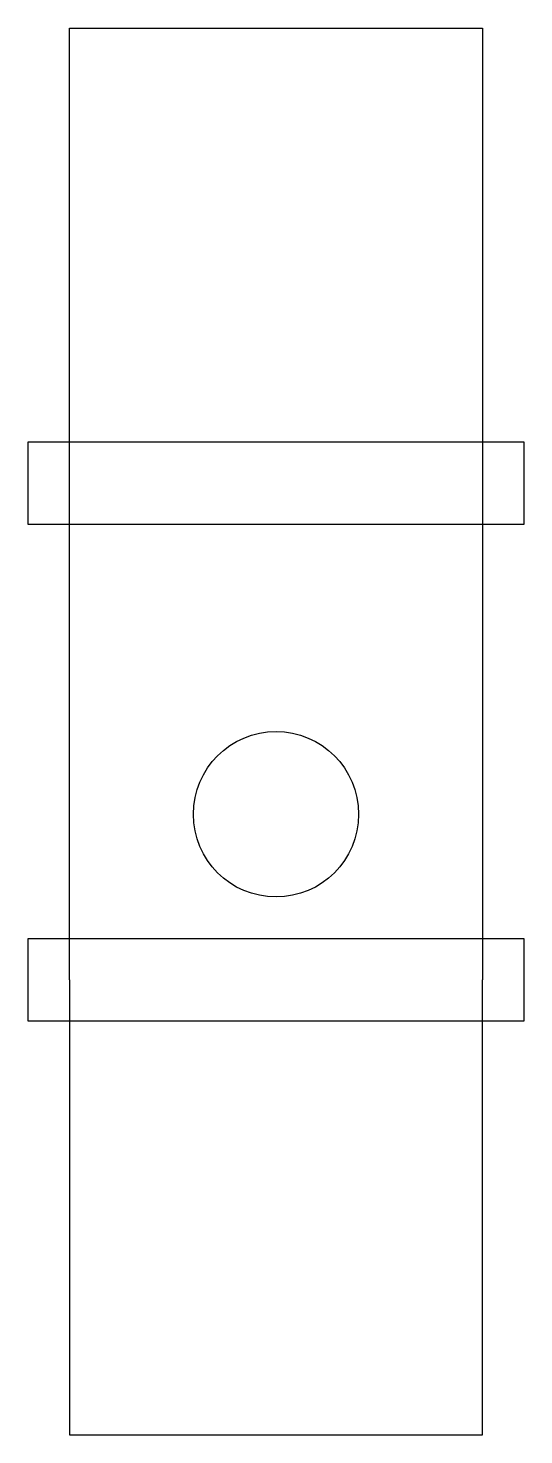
# Model space of a CAD drawing. Header units: millimetres. Extents: x 3 to 15, y 3 to 37.
import ezdxf

# ---------------------------------------------------------------- set-up
doc = ezdxf.new("R2010")
doc.units = ezdxf.units.MM
doc.layers.add('hat', color=7, linetype='CONTINUOUS', true_color=0x000000)

msp = doc.modelspace()

# ---------------------------------------------------------------- linework, layer by layer
at = {"layer": 'hat'}
for p, q in [((4, 26), (4, 37)), ((4, 37), (14, 37)), ((14, 37), (14, 26)), ((3, 27), (15, 27)), ((3, 25), (3, 27)), ((15, 27), (15, 25)), ((4, 14), (4, 26)), ((14, 26), (14, 14)), ((15, 25), (3, 25)), ((3, 15), (15, 15)), ((3, 13), (3, 15)), ((15, 15), (15, 13)), ((4, 14), (4, 3)), ((14, 3), (14, 14)), ((15, 13), (3, 13)), ((4, 3), (14, 3))]:
    msp.add_line(p, q, dxfattribs=at)
msp.add_circle((9, 18), 2, dxfattribs=at)

doc.saveas('drawing.dxf')
